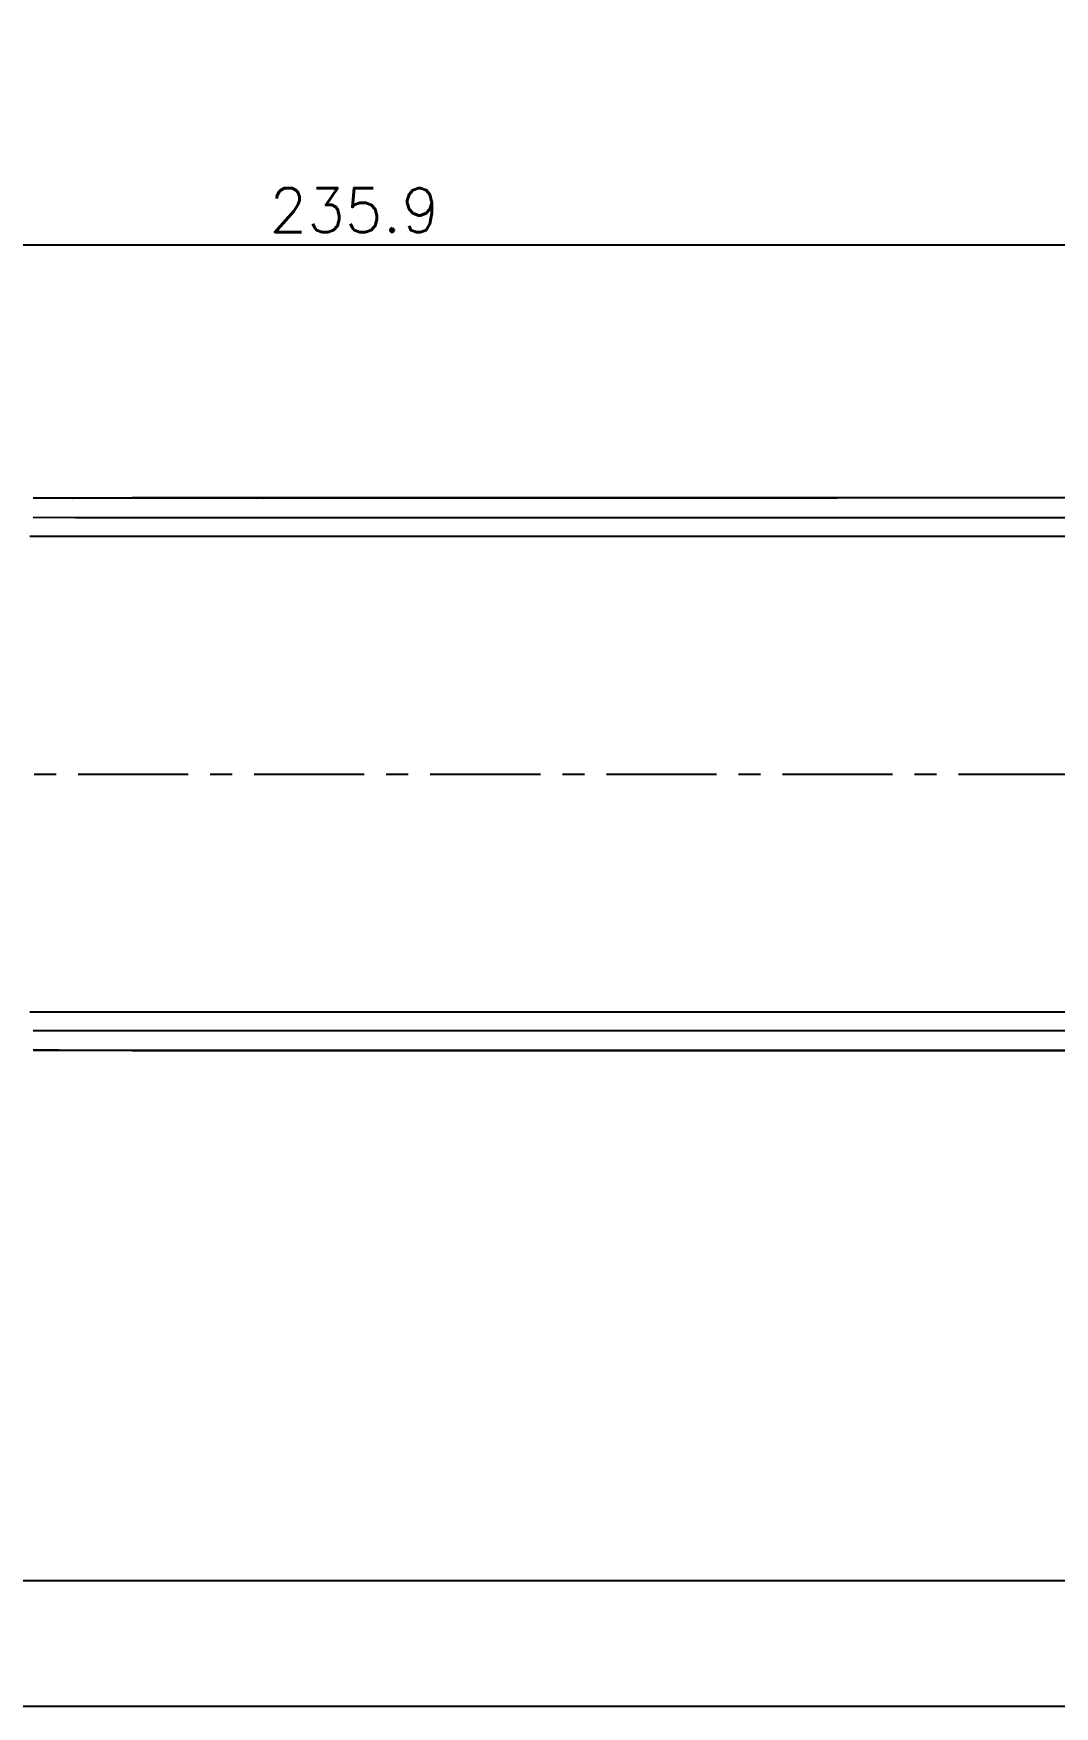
# Model space of a CAD drawing. Extents: x 3970 to 4390, y 960 to 1257.
# Drawn here: x 4133 to 4214.2, y 959.8 to 1092.8 of the extents above; entities that cross this region are included whole.
import ezdxf

# ---------------------------------------------------------------- set-up
doc = ezdxf.new("R2010")
doc.units = 0
doc.header["$LTSCALE"] = 7
doc.header["$MEASUREMENT"] = 0
doc.linetypes.add('CENTER', pattern=[2, 1.25, -0.25, 0.25, -0.25])
doc.layers.get('0').update_dxf_attribs({"color": 2, "linetype": 'CONTINUOUS'})
for name, color, linetype in [('CL', 1, 'CENTER'), ('D', 2, 'CONTINUOUS'), ('TXT', 4, 'CONTINUOUS')]:
    doc.layers.add(name, color=color, linetype=linetype)
doc.styles.add('GHS', font='ROMANS.shx', dxfattribs={"bigfont": 'GHS.shx'})

# ---------------------------------------------------------------- blocks, each defined once
blk = doc.blocks.new('BORDER')
blk.add_line((0, 0), (1, 0))

msp = doc.modelspace()

# ---------------------------------------------------------------- linework, layer by layer
at = {"color": 7, "linetype": 'Continuous'}
for p, q in [((4136.06, 1055.83), (4136.08, 1055.85)), ((4264.66, 1055.88), (4145.96, 1055.86)), ((4150.71, 1055.85), (4150.76, 1055.86)), ((4151.21, 1055.85), (4151.26, 1055.86)), ((4132.96, 1054.32), (4136.29, 1054.31)), ((4132.7, 1052.83), (4136.32, 1052.83)), ((4136.32, 1014.97), (4132.7, 1014.97)), ((4136.29, 1013.48), (4132.96, 1013.48)), ((4132.98, 1011.96), (4140.79, 1011.94)), ((4136.06, 1011.96), (4136.08, 1011.95)), ((4140.79, 1011.94), (4145.93, 1011.94)), ((4145.93, 1011.94), (4264.66, 1011.92)), ((4150.71, 1011.95), (4150.76, 1011.94)), ((4151.21, 1011.95), (4151.26, 1011.94))]:
    msp.add_line(p, q, dxfattribs=at)
msp.add_lwpolyline([(4145.96, 1055.86), (4140.82, 1055.86), (4132.98, 1055.84)], dxfattribs=at)
for points, start_tangent, end_tangent in [([(4136.06, 1055.83), (4135, 1055.83), (4133.97, 1055.83), (4132.96, 1055.83)], (-0.999997, -0.002358), (-0.999998, -0.001919)), ([(4150.71, 1055.85), (4149.09, 1055.85), (4147.34, 1055.85), (4145.45, 1055.85), (4143.39, 1055.85), (4141.15, 1055.84), (4138.71, 1055.84), (4136.06, 1055.83)], (-1, 0.000445), (-0.999997, -0.00225)), ([(4150.76, 1055.85), (4150.71, 1055.85)], (-1, 0.000372), (-1, 0.000428)), ([(4150.96, 1055.85), (4150.76, 1055.85)], (-1, 0.000167), (-1, 0.000372)), ([(4151.21, 1055.85), (4150.96, 1055.85)], (-1, -0.000095), (-1, 0.000167)), ([(4151.26, 1055.85), (4151.21, 1055.85)], (-1, -0.000148), (-1, -0.000148)), ([(4264.61, 1055.86), (4226.44, 1055.86), (4188.65, 1055.85), (4151.26, 1055.85)], (-1, -0.000168), (-1, -0.000148)), ([(4136.29, 1054.31), (4136.48, 1054.31), (4136.66, 1054.31)], (1, -0.000366), (0.999999, -0.001407)), ([(4136.66, 1054.31), (4141.72, 1054.31), (4146.83, 1054.3), (4152.01, 1054.3)], (0.999999, -0.001389), (1, 0.000063)), ([(4152.01, 1054.3), (4187.3, 1054.31), (4223.87, 1054.31), (4261.75, 1054.31)], (1, 0.000075), (1, 0.000079)), ([(4136.32, 1052.83), (4141.37, 1052.82), (4146.48, 1052.82), (4151.66, 1052.82)], (0.999999, -0.001654), (1, 0.000089)), ([(4151.66, 1052.82), (4186.95, 1052.82), (4223.52, 1052.82), (4261.4, 1052.83)], (1, 0.000089), (1, 0.000091)), ([(4151.66, 1014.98), (4146.48, 1014.98), (4141.37, 1014.98), (4136.32, 1014.97)], (-1, 0.000089), (-0.999999, -0.001654)), ([(4261.4, 1014.97), (4223.52, 1014.98), (4186.95, 1014.98), (4151.66, 1014.98)], (-1, 0.000091), (-1, 0.000089)), ([(4136.66, 1013.49), (4136.48, 1013.49), (4136.29, 1013.48)], (-0.999999, -0.001407), (-1, -0.000366)), ([(4152.01, 1013.5), (4146.83, 1013.49), (4141.72, 1013.49), (4136.66, 1013.49)], (-1, 0.000063), (-0.999999, -0.001389)), ([(4261.75, 1013.49), (4223.87, 1013.49), (4187.3, 1013.49), (4152.01, 1013.5)], (-1, 0.000079), (-1, 0.000075)), ([(4132.96, 1011.97), (4133.97, 1011.97), (4135, 1011.97), (4136.06, 1011.96)], (0.999998, -0.001919), (0.999997, -0.002358)), ([(4136.06, 1011.96), (4138.71, 1011.96), (4141.15, 1011.96), (4143.39, 1011.95), (4145.45, 1011.95), (4147.34, 1011.95), (4149.09, 1011.95), (4150.71, 1011.95)], (0.999997, -0.00225), (1, 0.000445)), ([(4150.71, 1011.95), (4150.96, 1011.95)], (1, 0.000428), (1, 0.000167)), ([(4150.96, 1011.95), (4151.21, 1011.95)], (1, 0.000167), (1, -0.000095)), ([(4151.21, 1011.95), (4151.26, 1011.95)], (1, -0.000148), (1, -0.000148)), ([(4151.26, 1011.95), (4188.65, 1011.95), (4226.44, 1011.94), (4264.61, 1011.93)], (1, -0.000148), (1, -0.000168))]:
    msp.add_spline(points, degree=3, dxfattribs=dict(at, start_tangent=start_tangent, end_tangent=end_tangent))
at = {"layer": 'CL'}
msp.add_line((4038.53, 1033.9), (4278.43, 1033.9), dxfattribs=at)
at = {"layer": 'D'}
msp.add_line((4043.55, 1075.99), (4273.43, 1075.99), dxfattribs=at)
at = {"layer": 'TXT', "color": 4}
msp.add_lwpolyline([(4379.14, 969.78), (4001.14, 969.78), (4001.14, 1243.78), (4379.14, 1243.78)], close=True, dxfattribs=at)

# ---------------------------------------------------------------- block references
at = {"xscale": -420, "yscale": 297, "zscale": 420}
msp.add_blockref('BORDER', (4390.14, 959.78), dxfattribs=at)

# ---------------------------------------------------------------- texts
at = {"layer": 'D', "insert": (4158.49, 1078.74), "char_height": 3.5, "attachment_point": 5, "style": 'GHS'}
msp.add_mtext('\\A1;235.9', dxfattribs=at)

doc.saveas('drawing.dxf')
